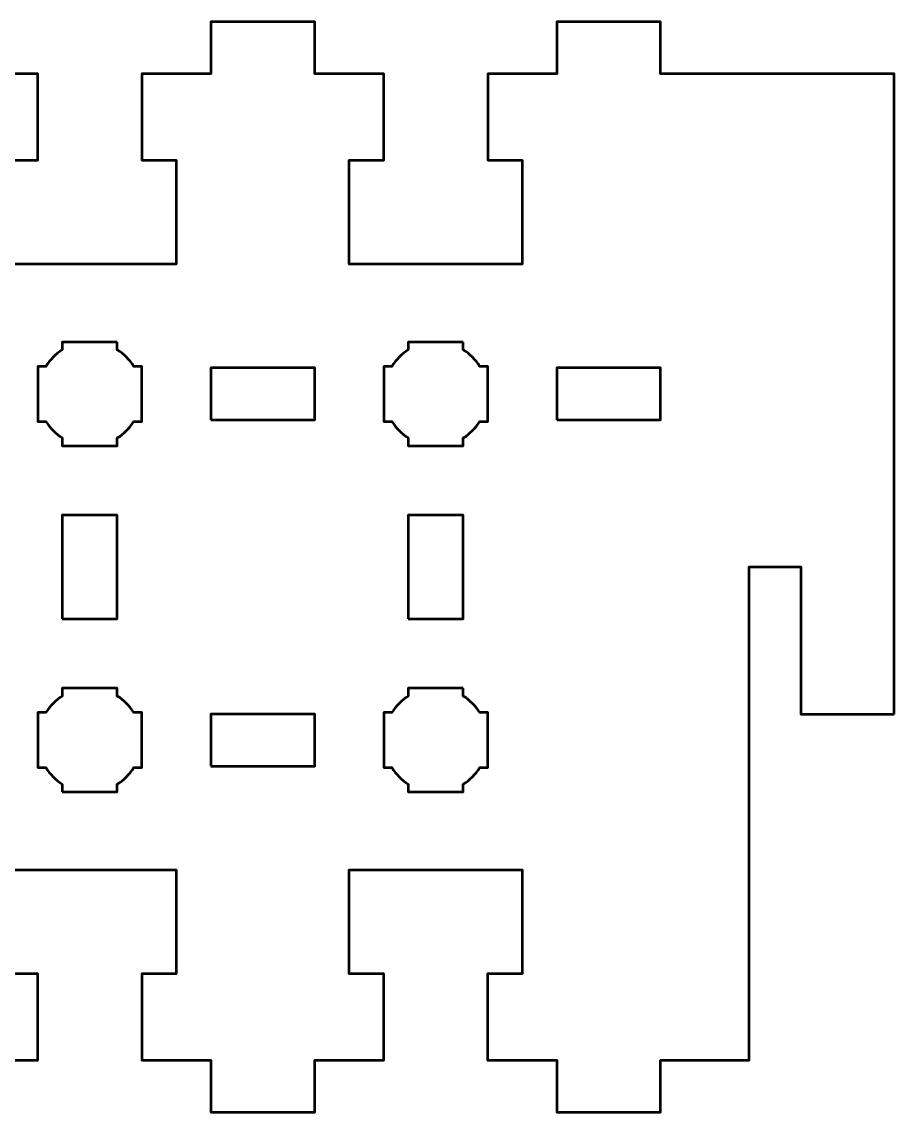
# Model space of a CAD drawing. Header units: centimetres. Extents: x -15.15 to -5.85, y -18 to -11.7.
# Drawn here: x -10.89 to -5.85, y -18 to -11.7 of the extents above; entities that cross this region are included whole.
import ezdxf

# ---------------------------------------------------------------- set-up
doc = ezdxf.new("R2010")
doc.units = ezdxf.units.CM
doc.header["$MEASUREMENT"] = 0
doc.layers.add('Layer 1', color=7, linetype='Continuous')

msp = doc.modelspace()

# ---------------------------------------------------------------- linework, layer by layer
at = {"layer": 'Layer 1', "lineweight": 53}
for points in [[(-9.8, -14), (-9.2, -14), (-9.2, -13.7), (-9.8, -13.7), (-9.8, -14)], [(-7.8, -14), (-7.2, -14), (-7.2, -13.7), (-7.8, -13.7), (-7.8, -14)], [(-9.8, -16), (-9.2, -16), (-9.2, -15.7), (-9.8, -15.7), (-9.8, -16)]]:
    msp.add_lwpolyline(points, close=True, dxfattribs=at)
for points, knots in [([(-5.85, -15.7), (-5.85, -15.7), (-6.38916, -15.7), (-6.38916, -15.7), (-6.38916, -15.7), (-6.38916, -15.7), (-6.38916, -14.85), (-6.38916, -14.85), (-6.38916, -14.85), (-6.38916, -14.85), (-6.68916, -14.85), (-6.68916, -14.85), (-6.68916, -14.85), (-6.68916, -14.85), (-6.68916, -17.7), (-6.68916, -17.7), (-6.68916, -17.7), (-6.68916, -17.7), (-7.20003, -17.7), (-7.20003, -17.7), (-7.20003, -17.7), (-7.20003, -17.7), (-7.20003, -18), (-7.20003, -18), (-7.20003, -18), (-7.20003, -18), (-7.80003, -18), (-7.80003, -18), (-7.80003, -18), (-7.80003, -18), (-7.80003, -17.7), (-7.80003, -17.7), (-7.80003, -17.7), (-7.80003, -17.7), (-8.20003, -17.7), (-8.20003, -17.7), (-8.20003, -17.7), (-8.20003, -17.7), (-8.20003, -17.2), (-8.20003, -17.2), (-8.20003, -17.2), (-8.20003, -17.2), (-8.00003, -17.19999), (-8.00003, -17.19999), (-8.00003, -17.19999), (-8.00003, -17.19999), (-8.00003, -16.6), (-8.00003, -16.6), (-8.00003, -16.6), (-8.38336, -16.6), (-8.6167, -16.6), (-9.00003, -16.6), (-9.00003, -16.6), (-9.00003, -16.6), (-9.00003, -17.19999), (-9.00003, -17.19999), (-9.00003, -17.19999), (-9.00003, -17.19999), (-8.80003, -17.2), (-8.80003, -17.2), (-8.80003, -17.2), (-8.80003, -17.2), (-8.80003, -17.7), (-8.80003, -17.7), (-8.80003, -17.7), (-8.80003, -17.7), (-9.2, -17.7), (-9.2, -17.7), (-9.2, -17.7), (-9.2, -17.7), (-9.2, -18), (-9.2, -18), (-9.2, -18), (-9.2, -18), (-9.8, -18), (-9.8, -18), (-9.8, -18), (-9.8, -18), (-9.8, -17.7), (-9.8, -17.7), (-9.8, -17.7), (-9.8, -17.7), (-10.20001, -17.70001), (-10.20001, -17.70001), (-10.20001, -17.70001), (-10.20001, -17.70001), (-10.20001, -17.2), (-10.20001, -17.2), (-10.20001, -17.2), (-10.20001, -17.2), (-10.00001, -17.19999), (-10.00001, -17.19999), (-10.00001, -17.19999), (-10.00001, -17.19999), (-10.00001, -16.6), (-10.00001, -16.6), (-10.00001, -16.6), (-10.38334, -16.6), (-10.61669, -16.6), (-11.00002, -16.6), (-11.00002, -16.6), (-11.00002, -16.6), (-11.00002, -17.19999), (-11.00002, -17.19999), (-11.00002, -17.19999), (-11.00002, -17.19999), (-10.80002, -17.2), (-10.80002, -17.2), (-10.80002, -17.2), (-10.80002, -17.2), (-10.80002, -17.7), (-10.80002, -17.7), (-10.80002, -17.7), (-10.80002, -17.7), (-11.20003, -17.7), (-11.20003, -17.7), (-11.20003, -17.7), (-11.20003, -17.7), (-11.20003, -18), (-11.20003, -18), (-11.20003, -18), (-11.20003, -18), (-11.80003, -18), (-11.80003, -18), (-11.80003, -18), (-11.80003, -18), (-11.80003, -17.7), (-11.80003, -17.7), (-11.80003, -17.7), (-11.80003, -17.7), (-12.2, -17.7), (-12.2, -17.7), (-12.2, -17.7), (-12.2, -17.7), (-12.2, -17.2), (-12.2, -17.2), (-12.2, -17.2), (-12.2, -17.2), (-12, -17.19999), (-12, -17.19999), (-12, -17.19999), (-12, -17.19999), (-12, -16.6), (-12, -16.6), (-12, -16.6), (-12.38333, -16.6), (-12.61667, -16.6), (-13, -16.6), (-13, -16.6), (-13, -16.6), (-13, -17.19999), (-13, -17.19999), (-13, -17.19999), (-13, -17.19999), (-12.8, -17.2), (-12.8, -17.2), (-12.8, -17.2), (-12.8, -17.2), (-12.8, -17.7), (-12.8, -17.7), (-12.8, -17.7), (-12.8, -17.7), (-13.2, -17.7), (-13.2, -17.7), (-13.2, -17.7), (-13.2, -17.7), (-13.2, -18), (-13.2, -18), (-13.2, -18), (-13.2, -18), (-13.8, -18), (-13.8, -18), (-13.8, -18), (-13.8, -18), (-13.8, -17.7), (-13.8, -17.7), (-13.8, -17.7), (-13.8, -17.7), (-14.38916, -17.7), (-14.38916, -17.7), (-14.38916, -17.7), (-14.38916, -17.7), (-14.38916, -14.85), (-14.38916, -14.85), (-14.38916, -14.85), (-14.38916, -14.85), (-14.68916, -14.85), (-14.68916, -14.85), (-14.68916, -14.85), (-14.68916, -14.85), (-14.68916, -15.7), (-14.68916, -15.7), (-14.68916, -15.7), (-14.68916, -15.7), (-15.15001, -15.7), (-15.15001, -15.7), (-15.15001, -15.7), (-15.15001, -15.7), (-15.15001, -12), (-15.15001, -12), (-15.15001, -12), (-15.15001, -12), (-13.8, -12), (-13.8, -12), (-13.8, -12), (-13.8, -12), (-13.8, -11.7), (-13.8, -11.7), (-13.8, -11.7), (-13.8, -11.7), (-13.2, -11.7), (-13.2, -11.7), (-13.2, -11.7), (-13.2, -11.7), (-13.2, -12), (-13.2, -12), (-13.2, -12), (-13.2, -12), (-12.8, -12), (-12.8, -12), (-12.8, -12), (-12.8, -12), (-12.8, -12.5), (-12.8, -12.5), (-12.8, -12.5), (-12.8, -12.5), (-13, -12.50001), (-13, -12.50001), (-13, -12.50001), (-13, -12.50001), (-13, -13.1), (-13, -13.1), (-13, -13.1), (-12.61667, -13.1), (-12.38333, -13.1), (-12, -13.1), (-12, -13.1), (-12, -13.1), (-12, -12.50001), (-12, -12.50001), (-12, -12.50001), (-12, -12.50001), (-12.2, -12.5), (-12.2, -12.5), (-12.2, -12.5), (-12.2, -12.5), (-12.2, -12), (-12.2, -12), (-12.2, -12), (-12.2, -12), (-11.80003, -12), (-11.80003, -12), (-11.80003, -12), (-11.80003, -12), (-11.80003, -11.7), (-11.80003, -11.7), (-11.80003, -11.7), (-11.80003, -11.7), (-11.20003, -11.7), (-11.20003, -11.7), (-11.20003, -11.7), (-11.20003, -11.7), (-11.20003, -12), (-11.20003, -12), (-11.20003, -12), (-11.20003, -12), (-10.80002, -11.99999), (-10.80002, -11.99999), (-10.80002, -11.99999), (-10.80002, -11.99999), (-10.80002, -12.5), (-10.80002, -12.5), (-10.80002, -12.5), (-10.80002, -12.5), (-11.00002, -12.50001), (-11.00002, -12.50001), (-11.00002, -12.50001), (-11.00002, -12.50001), (-11.00002, -13.1), (-11.00002, -13.1), (-11.00002, -13.1), (-10.61669, -13.1), (-10.38334, -13.1), (-10.00001, -13.1), (-10.00001, -13.1), (-10.00001, -13.1), (-10.00001, -12.50001), (-10.00001, -12.50001), (-10.00001, -12.50001), (-10.00001, -12.50001), (-10.20001, -12.5), (-10.20001, -12.5), (-10.20001, -12.5), (-10.20001, -12.5), (-10.20001, -12), (-10.20001, -12), (-10.20001, -12), (-10.20001, -12), (-9.8, -12), (-9.8, -12), (-9.8, -12), (-9.8, -12), (-9.8, -11.7), (-9.8, -11.7), (-9.8, -11.7), (-9.8, -11.7), (-9.2, -11.7), (-9.2, -11.7), (-9.2, -11.7), (-9.2, -11.7), (-9.2, -12), (-9.2, -12), (-9.2, -12), (-9.2, -12), (-8.8, -12), (-8.8, -12), (-8.8, -12), (-8.8, -12), (-8.8, -12.5), (-8.8, -12.5), (-8.8, -12.5), (-8.8, -12.5), (-9, -12.50001), (-9, -12.50001), (-9, -12.50001), (-9, -12.50001), (-9, -13.1), (-9, -13.1), (-9, -13.1), (-8.61667, -13.1), (-8.38333, -13.1), (-8, -13.1), (-8, -13.1), (-8, -13.1), (-8, -12.50001), (-8, -12.50001), (-8, -12.50001), (-8, -12.50001), (-8.2, -12.5), (-8.2, -12.5), (-8.2, -12.5), (-8.2, -12.5), (-8.2, -12), (-8.2, -12), (-8.2, -12), (-8.2, -12), (-7.8, -12), (-7.8, -12), (-7.8, -12), (-7.8, -12), (-7.8, -11.7), (-7.8, -11.7), (-7.8, -11.7), (-7.8, -11.7), (-7.2, -11.7), (-7.2, -11.7), (-7.2, -11.7), (-7.2, -11.7), (-7.2, -12), (-7.2, -12), (-7.2, -12), (-7.2, -12), (-5.85, -12), (-5.85, -12), (-5.85, -12), (-5.85, -12), (-5.85, -15.7), (-5.85, -15.7)], [0, 0, 0, 0, 0.0108696, 0.0108696, 0.0108696, 0.0108696, 0.0217391, 0.0217391, 0.0217391, 0.0217391, 0.0326087, 0.0326087, 0.0326087, 0.0326087, 0.0434783, 0.0434783, 0.0434783, 0.0434783, 0.0543478, 0.0543478, 0.0543478, 0.0543478, 0.0652174, 0.0652174, 0.0652174, 0.0652174, 0.076087, 0.076087, 0.076087, 0.076087, 0.0869565, 0.0869565, 0.0869565, 0.0869565, 0.0978261, 0.0978261, 0.0978261, 0.0978261, 0.1086957, 0.1086957, 0.1086957, 0.1086957, 0.1195652, 0.1195652, 0.1195652, 0.1195652, 0.1304348, 0.1304348, 0.1304348, 0.1304348, 0.1413043, 0.1413043, 0.1413043, 0.1413043, 0.1521739, 0.1521739, 0.1521739, 0.1521739, 0.1630435, 0.1630435, 0.1630435, 0.1630435, 0.173913, 0.173913, 0.173913, 0.173913, 0.1847826, 0.1847826, 0.1847826, 0.1847826, 0.1956522, 0.1956522, 0.1956522, 0.1956522, 0.2065217, 0.2065217, 0.2065217, 0.2065217, 0.2173913, 0.2173913, 0.2173913, 0.2173913, 0.2282609, 0.2282609, 0.2282609, 0.2282609, 0.2391304, 0.2391304, 0.2391304, 0.2391304, 0.25, 0.25, 0.25, 0.25, 0.2608696, 0.2608696, 0.2608696, 0.2608696, 0.2717391, 0.2717391, 0.2717391, 0.2717391, 0.2826087, 0.2826087, 0.2826087, 0.2826087, 0.2934783, 0.2934783, 0.2934783, 0.2934783, 0.3043478, 0.3043478, 0.3043478, 0.3043478, 0.3152174, 0.3152174, 0.3152174, 0.3152174, 0.326087, 0.326087, 0.326087, 0.326087, 0.3369565, 0.3369565, 0.3369565, 0.3369565, 0.3478261, 0.3478261, 0.3478261, 0.3478261, 0.3586957, 0.3586957, 0.3586957, 0.3586957, 0.3695652, 0.3695652, 0.3695652, 0.3695652, 0.3804348, 0.3804348, 0.3804348, 0.3804348, 0.3913043, 0.3913043, 0.3913043, 0.3913043, 0.4021739, 0.4021739, 0.4021739, 0.4021739, 0.4130435, 0.4130435, 0.4130435, 0.4130435, 0.423913, 0.423913, 0.423913, 0.423913, 0.4347826, 0.4347826, 0.4347826, 0.4347826, 0.4456522, 0.4456522, 0.4456522, 0.4456522, 0.4565217, 0.4565217, 0.4565217, 0.4565217, 0.4673913, 0.4673913, 0.4673913, 0.4673913, 0.4782609, 0.4782609, 0.4782609, 0.4782609, 0.4891304, 0.4891304, 0.4891304, 0.4891304, 0.5, 0.5, 0.5, 0.5, 0.5108696, 0.5108696, 0.5108696, 0.5108696, 0.5217391, 0.5217391, 0.5217391, 0.5217391, 0.5326087, 0.5326087, 0.5326087, 0.5326087, 0.5434783, 0.5434783, 0.5434783, 0.5434783, 0.5543478, 0.5543478, 0.5543478, 0.5543478, 0.5652174, 0.5652174, 0.5652174, 0.5652174, 0.576087, 0.576087, 0.576087, 0.576087, 0.5869565, 0.5869565, 0.5869565, 0.5869565, 0.5978261, 0.5978261, 0.5978261, 0.5978261, 0.6086957, 0.6086957, 0.6086957, 0.6086957, 0.6195652, 0.6195652, 0.6195652, 0.6195652, 0.6304348, 0.6304348, 0.6304348, 0.6304348, 0.6413043, 0.6413043, 0.6413043, 0.6413043, 0.6521739, 0.6521739, 0.6521739, 0.6521739, 0.6630435, 0.6630435, 0.6630435, 0.6630435, 0.673913, 0.673913, 0.673913, 0.673913, 0.6847826, 0.6847826, 0.6847826, 0.6847826, 0.6956522, 0.6956522, 0.6956522, 0.6956522, 0.7065217, 0.7065217, 0.7065217, 0.7065217, 0.7173913, 0.7173913, 0.7173913, 0.7173913, 0.7282609, 0.7282609, 0.7282609, 0.7282609, 0.7391304, 0.7391304, 0.7391304, 0.7391304, 0.75, 0.75, 0.75, 0.75, 0.7608696, 0.7608696, 0.7608696, 0.7608696, 0.7717391, 0.7717391, 0.7717391, 0.7717391, 0.7826087, 0.7826087, 0.7826087, 0.7826087, 0.7934783, 0.7934783, 0.7934783, 0.7934783, 0.8043478, 0.8043478, 0.8043478, 0.8043478, 0.8152174, 0.8152174, 0.8152174, 0.8152174, 0.826087, 0.826087, 0.826087, 0.826087, 0.8369565, 0.8369565, 0.8369565, 0.8369565, 0.8478261, 0.8478261, 0.8478261, 0.8478261, 0.8586957, 0.8586957, 0.8586957, 0.8586957, 0.8695652, 0.8695652, 0.8695652, 0.8695652, 0.8804348, 0.8804348, 0.8804348, 0.8804348, 0.8913043, 0.8913043, 0.8913043, 0.8913043, 0.9021739, 0.9021739, 0.9021739, 0.9021739, 0.9130435, 0.9130435, 0.9130435, 0.9130435, 0.923913, 0.923913, 0.923913, 0.923913, 0.9347826, 0.9347826, 0.9347826, 0.9347826, 0.9456522, 0.9456522, 0.9456522, 0.9456522, 0.9565217, 0.9565217, 0.9565217, 0.9565217, 0.9673913, 0.9673913, 0.9673913, 0.9673913, 0.9782609, 0.9782609, 0.9782609, 0.9782609, 0.9891304, 0.9891304, 0.9891304, 0.9891304, 1, 1, 1, 1]), ([(-10.34123, -13.55), (-10.34123, -13.55), (-10.34123, -13.59544), (-10.34123, -13.59544), (-10.34123, -13.59544), (-10.30247, -13.61967), (-10.26965, -13.6525), (-10.24542, -13.69125), (-10.24542, -13.69125), (-10.24542, -13.69125), (-10.19998, -13.69125), (-10.19998, -13.69125), (-10.19998, -13.69125), (-10.19998, -13.69125), (-10.19998, -13.85), (-10.19998, -13.85), (-10.19998, -13.85), (-10.19998, -13.85), (-10.19998, -14.00875), (-10.19998, -14.00875), (-10.19998, -14.00875), (-10.19998, -14.00875), (-10.24542, -14.00875), (-10.24542, -14.00875), (-10.24542, -14.00875), (-10.26965, -14.0475), (-10.30247, -14.08033), (-10.34123, -14.10456), (-10.34123, -14.10456), (-10.34123, -14.10456), (-10.34123, -14.15), (-10.34123, -14.15), (-10.34123, -14.15), (-10.34123, -14.15), (-10.49998, -14.15), (-10.49998, -14.15), (-10.49998, -14.15), (-10.49998, -14.15), (-10.65874, -14.15), (-10.65874, -14.15), (-10.65874, -14.15), (-10.65874, -14.15), (-10.65874, -14.10456), (-10.65874, -14.10456), (-10.65874, -14.10456), (-10.6975, -14.08033), (-10.73032, -14.0475), (-10.75455, -14.00875), (-10.75455, -14.00875), (-10.75455, -14.00875), (-10.79999, -14.00875), (-10.79999, -14.00875), (-10.79999, -14.00875), (-10.79999, -14.00875), (-10.79999, -13.85), (-10.79999, -13.85), (-10.79999, -13.85), (-10.79999, -13.85), (-10.79999, -13.69125), (-10.79999, -13.69125), (-10.79999, -13.69125), (-10.79999, -13.69125), (-10.75455, -13.69125), (-10.75455, -13.69125), (-10.75455, -13.69125), (-10.73032, -13.6525), (-10.6975, -13.61967), (-10.65874, -13.59544), (-10.65874, -13.59544), (-10.65874, -13.59544), (-10.65874, -13.55), (-10.65874, -13.55), (-10.65874, -13.55), (-10.65874, -13.55), (-10.49998, -13.55), (-10.49998, -13.55), (-10.49998, -13.55), (-10.49998, -13.55), (-10.34123, -13.55), (-10.34123, -13.55)], [0, 0, 0, 0, 0.05, 0.05, 0.05, 0.05, 0.1, 0.1, 0.1, 0.1, 0.15, 0.15, 0.15, 0.15, 0.2, 0.2, 0.2, 0.2, 0.25, 0.25, 0.25, 0.25, 0.3, 0.3, 0.3, 0.3, 0.35, 0.35, 0.35, 0.35, 0.4, 0.4, 0.4, 0.4, 0.45, 0.45, 0.45, 0.45, 0.5, 0.5, 0.5, 0.5, 0.55, 0.55, 0.55, 0.55, 0.6, 0.6, 0.6, 0.6, 0.65, 0.65, 0.65, 0.65, 0.7, 0.7, 0.7, 0.7, 0.75, 0.75, 0.75, 0.75, 0.8, 0.8, 0.8, 0.8, 0.85, 0.85, 0.85, 0.85, 0.9, 0.9, 0.9, 0.9, 0.95, 0.95, 0.95, 0.95, 1, 1, 1, 1]), ([(-8.34123, -13.55), (-8.34123, -13.55), (-8.34123, -13.59544), (-8.34123, -13.59544), (-8.34123, -13.59544), (-8.30247, -13.61967), (-8.26965, -13.6525), (-8.24542, -13.69125), (-8.24542, -13.69125), (-8.24542, -13.69125), (-8.19998, -13.69125), (-8.19998, -13.69125), (-8.19998, -13.69125), (-8.19998, -13.69125), (-8.19998, -13.85), (-8.19998, -13.85), (-8.19998, -13.85), (-8.19998, -13.85), (-8.19998, -14.00875), (-8.19998, -14.00875), (-8.19998, -14.00875), (-8.19998, -14.00875), (-8.24542, -14.00875), (-8.24542, -14.00875), (-8.24542, -14.00875), (-8.26965, -14.0475), (-8.30247, -14.08033), (-8.34123, -14.10456), (-8.34123, -14.10456), (-8.34123, -14.10456), (-8.34123, -14.15), (-8.34123, -14.15), (-8.34123, -14.15), (-8.34123, -14.15), (-8.49998, -14.15), (-8.49998, -14.15), (-8.49998, -14.15), (-8.49998, -14.15), (-8.65874, -14.15), (-8.65874, -14.15), (-8.65874, -14.15), (-8.65874, -14.15), (-8.65874, -14.10456), (-8.65874, -14.10456), (-8.65874, -14.10456), (-8.6975, -14.08033), (-8.73032, -14.0475), (-8.75455, -14.00875), (-8.75455, -14.00875), (-8.75455, -14.00875), (-8.79999, -14.00875), (-8.79999, -14.00875), (-8.79999, -14.00875), (-8.79999, -14.00875), (-8.79999, -13.85), (-8.79999, -13.85), (-8.79999, -13.85), (-8.79999, -13.85), (-8.79999, -13.69125), (-8.79999, -13.69125), (-8.79999, -13.69125), (-8.79999, -13.69125), (-8.75455, -13.69125), (-8.75455, -13.69125), (-8.75455, -13.69125), (-8.73032, -13.6525), (-8.6975, -13.61967), (-8.65874, -13.59544), (-8.65874, -13.59544), (-8.65874, -13.59544), (-8.65874, -13.55), (-8.65874, -13.55), (-8.65874, -13.55), (-8.65874, -13.55), (-8.49998, -13.55), (-8.49998, -13.55), (-8.49998, -13.55), (-8.49998, -13.55), (-8.34123, -13.55), (-8.34123, -13.55)], [0, 0, 0, 0, 0.05, 0.05, 0.05, 0.05, 0.1, 0.1, 0.1, 0.1, 0.15, 0.15, 0.15, 0.15, 0.2, 0.2, 0.2, 0.2, 0.25, 0.25, 0.25, 0.25, 0.3, 0.3, 0.3, 0.3, 0.35, 0.35, 0.35, 0.35, 0.4, 0.4, 0.4, 0.4, 0.45, 0.45, 0.45, 0.45, 0.5, 0.5, 0.5, 0.5, 0.55, 0.55, 0.55, 0.55, 0.6, 0.6, 0.6, 0.6, 0.65, 0.65, 0.65, 0.65, 0.7, 0.7, 0.7, 0.7, 0.75, 0.75, 0.75, 0.75, 0.8, 0.8, 0.8, 0.8, 0.85, 0.85, 0.85, 0.85, 0.9, 0.9, 0.9, 0.9, 0.95, 0.95, 0.95, 0.95, 1, 1, 1, 1]), ([(-10.65875, -15.15), (-10.65875, -15.15), (-10.65875, -14.55), (-10.65875, -14.55), (-10.65875, -14.55), (-10.65875, -14.55), (-10.34125, -14.55), (-10.34125, -14.55), (-10.34125, -14.55), (-10.34125, -14.55), (-10.34125, -15.15), (-10.34125, -15.15), (-10.34125, -15.15), (-10.34125, -15.15), (-10.65875, -15.15), (-10.65875, -15.15)], [0, 0, 0, 0, 0.25, 0.25, 0.25, 0.25, 0.5, 0.5, 0.5, 0.5, 0.75, 0.75, 0.75, 0.75, 1, 1, 1, 1]), ([(-8.65875, -15.15), (-8.65875, -15.15), (-8.65875, -14.55), (-8.65875, -14.55), (-8.65875, -14.55), (-8.65875, -14.55), (-8.34125, -14.55), (-8.34125, -14.55), (-8.34125, -14.55), (-8.34125, -14.55), (-8.34125, -15.15), (-8.34125, -15.15), (-8.34125, -15.15), (-8.34125, -15.15), (-8.65875, -15.15), (-8.65875, -15.15)], [0, 0, 0, 0, 0.25, 0.25, 0.25, 0.25, 0.5, 0.5, 0.5, 0.5, 0.75, 0.75, 0.75, 0.75, 1, 1, 1, 1]), ([(-10.65874, -16.15), (-10.65874, -16.15), (-10.65874, -16.10456), (-10.65874, -16.10456), (-10.65874, -16.10456), (-10.6975, -16.08033), (-10.73032, -16.0475), (-10.75455, -16.00875), (-10.75455, -16.00875), (-10.75455, -16.00875), (-10.79999, -16.00875), (-10.79999, -16.00875), (-10.79999, -16.00875), (-10.79999, -16.00875), (-10.79999, -15.85), (-10.79999, -15.85), (-10.79999, -15.85), (-10.79999, -15.85), (-10.79999, -15.69125), (-10.79999, -15.69125), (-10.79999, -15.69125), (-10.79999, -15.69125), (-10.75455, -15.69125), (-10.75455, -15.69125), (-10.75455, -15.69125), (-10.73032, -15.6525), (-10.6975, -15.61967), (-10.65874, -15.59544), (-10.65874, -15.59544), (-10.65874, -15.59544), (-10.65874, -15.55), (-10.65874, -15.55), (-10.65874, -15.55), (-10.65874, -15.55), (-10.49998, -15.55), (-10.49998, -15.55), (-10.49998, -15.55), (-10.49998, -15.55), (-10.34123, -15.55), (-10.34123, -15.55), (-10.34123, -15.55), (-10.34123, -15.55), (-10.34123, -15.59544), (-10.34123, -15.59544), (-10.34123, -15.59544), (-10.30247, -15.61967), (-10.26965, -15.6525), (-10.24542, -15.69125), (-10.24542, -15.69125), (-10.24542, -15.69125), (-10.19998, -15.69125), (-10.19998, -15.69125), (-10.19998, -15.69125), (-10.19998, -15.69125), (-10.19998, -15.85), (-10.19998, -15.85), (-10.19998, -15.85), (-10.19998, -15.85), (-10.19998, -16.00875), (-10.19998, -16.00875), (-10.19998, -16.00875), (-10.19998, -16.00875), (-10.24542, -16.00875), (-10.24542, -16.00875), (-10.24542, -16.00875), (-10.26965, -16.0475), (-10.30247, -16.08033), (-10.34123, -16.10456), (-10.34123, -16.10456), (-10.34123, -16.10456), (-10.34123, -16.15), (-10.34123, -16.15), (-10.34123, -16.15), (-10.34123, -16.15), (-10.49998, -16.15), (-10.49998, -16.15), (-10.49998, -16.15), (-10.49998, -16.15), (-10.65874, -16.15), (-10.65874, -16.15)], [0, 0, 0, 0, 0.05, 0.05, 0.05, 0.05, 0.1, 0.1, 0.1, 0.1, 0.15, 0.15, 0.15, 0.15, 0.2, 0.2, 0.2, 0.2, 0.25, 0.25, 0.25, 0.25, 0.3, 0.3, 0.3, 0.3, 0.35, 0.35, 0.35, 0.35, 0.4, 0.4, 0.4, 0.4, 0.45, 0.45, 0.45, 0.45, 0.5, 0.5, 0.5, 0.5, 0.55, 0.55, 0.55, 0.55, 0.6, 0.6, 0.6, 0.6, 0.65, 0.65, 0.65, 0.65, 0.7, 0.7, 0.7, 0.7, 0.75, 0.75, 0.75, 0.75, 0.8, 0.8, 0.8, 0.8, 0.85, 0.85, 0.85, 0.85, 0.9, 0.9, 0.9, 0.9, 0.95, 0.95, 0.95, 0.95, 1, 1, 1, 1]), ([(-8.34123, -15.55), (-8.34123, -15.55), (-8.34123, -15.59544), (-8.34123, -15.59544), (-8.34123, -15.59544), (-8.30247, -15.61967), (-8.26965, -15.6525), (-8.24542, -15.69125), (-8.24542, -15.69125), (-8.24542, -15.69125), (-8.19998, -15.69125), (-8.19998, -15.69125), (-8.19998, -15.69125), (-8.19998, -15.69125), (-8.19998, -15.85), (-8.19998, -15.85), (-8.19998, -15.85), (-8.19998, -15.85), (-8.19998, -16.00875), (-8.19998, -16.00875), (-8.19998, -16.00875), (-8.19998, -16.00875), (-8.24542, -16.00875), (-8.24542, -16.00875), (-8.24542, -16.00875), (-8.26965, -16.0475), (-8.30247, -16.08033), (-8.34123, -16.10456), (-8.34123, -16.10456), (-8.34123, -16.10456), (-8.34123, -16.15), (-8.34123, -16.15), (-8.34123, -16.15), (-8.34123, -16.15), (-8.49998, -16.15), (-8.49998, -16.15), (-8.49998, -16.15), (-8.49998, -16.15), (-8.65874, -16.15), (-8.65874, -16.15), (-8.65874, -16.15), (-8.65874, -16.15), (-8.65874, -16.10456), (-8.65874, -16.10456), (-8.65874, -16.10456), (-8.6975, -16.08033), (-8.73032, -16.0475), (-8.75455, -16.00875), (-8.75455, -16.00875), (-8.75455, -16.00875), (-8.79999, -16.00875), (-8.79999, -16.00875), (-8.79999, -16.00875), (-8.79999, -16.00875), (-8.79999, -15.85), (-8.79999, -15.85), (-8.79999, -15.85), (-8.79999, -15.85), (-8.79999, -15.69125), (-8.79999, -15.69125), (-8.79999, -15.69125), (-8.79999, -15.69125), (-8.75455, -15.69125), (-8.75455, -15.69125), (-8.75455, -15.69125), (-8.73032, -15.6525), (-8.6975, -15.61967), (-8.65874, -15.59544), (-8.65874, -15.59544), (-8.65874, -15.59544), (-8.65874, -15.55), (-8.65874, -15.55), (-8.65874, -15.55), (-8.65874, -15.55), (-8.49998, -15.55), (-8.49998, -15.55), (-8.49998, -15.55), (-8.49998, -15.55), (-8.34123, -15.55), (-8.34123, -15.55)], [0, 0, 0, 0, 0.05, 0.05, 0.05, 0.05, 0.1, 0.1, 0.1, 0.1, 0.15, 0.15, 0.15, 0.15, 0.2, 0.2, 0.2, 0.2, 0.25, 0.25, 0.25, 0.25, 0.3, 0.3, 0.3, 0.3, 0.35, 0.35, 0.35, 0.35, 0.4, 0.4, 0.4, 0.4, 0.45, 0.45, 0.45, 0.45, 0.5, 0.5, 0.5, 0.5, 0.55, 0.55, 0.55, 0.55, 0.6, 0.6, 0.6, 0.6, 0.65, 0.65, 0.65, 0.65, 0.7, 0.7, 0.7, 0.7, 0.75, 0.75, 0.75, 0.75, 0.8, 0.8, 0.8, 0.8, 0.85, 0.85, 0.85, 0.85, 0.9, 0.9, 0.9, 0.9, 0.95, 0.95, 0.95, 0.95, 1, 1, 1, 1])]:
    msp.add_open_spline(points, degree=3, knots=knots, dxfattribs=at)

doc.saveas('drawing.dxf')
